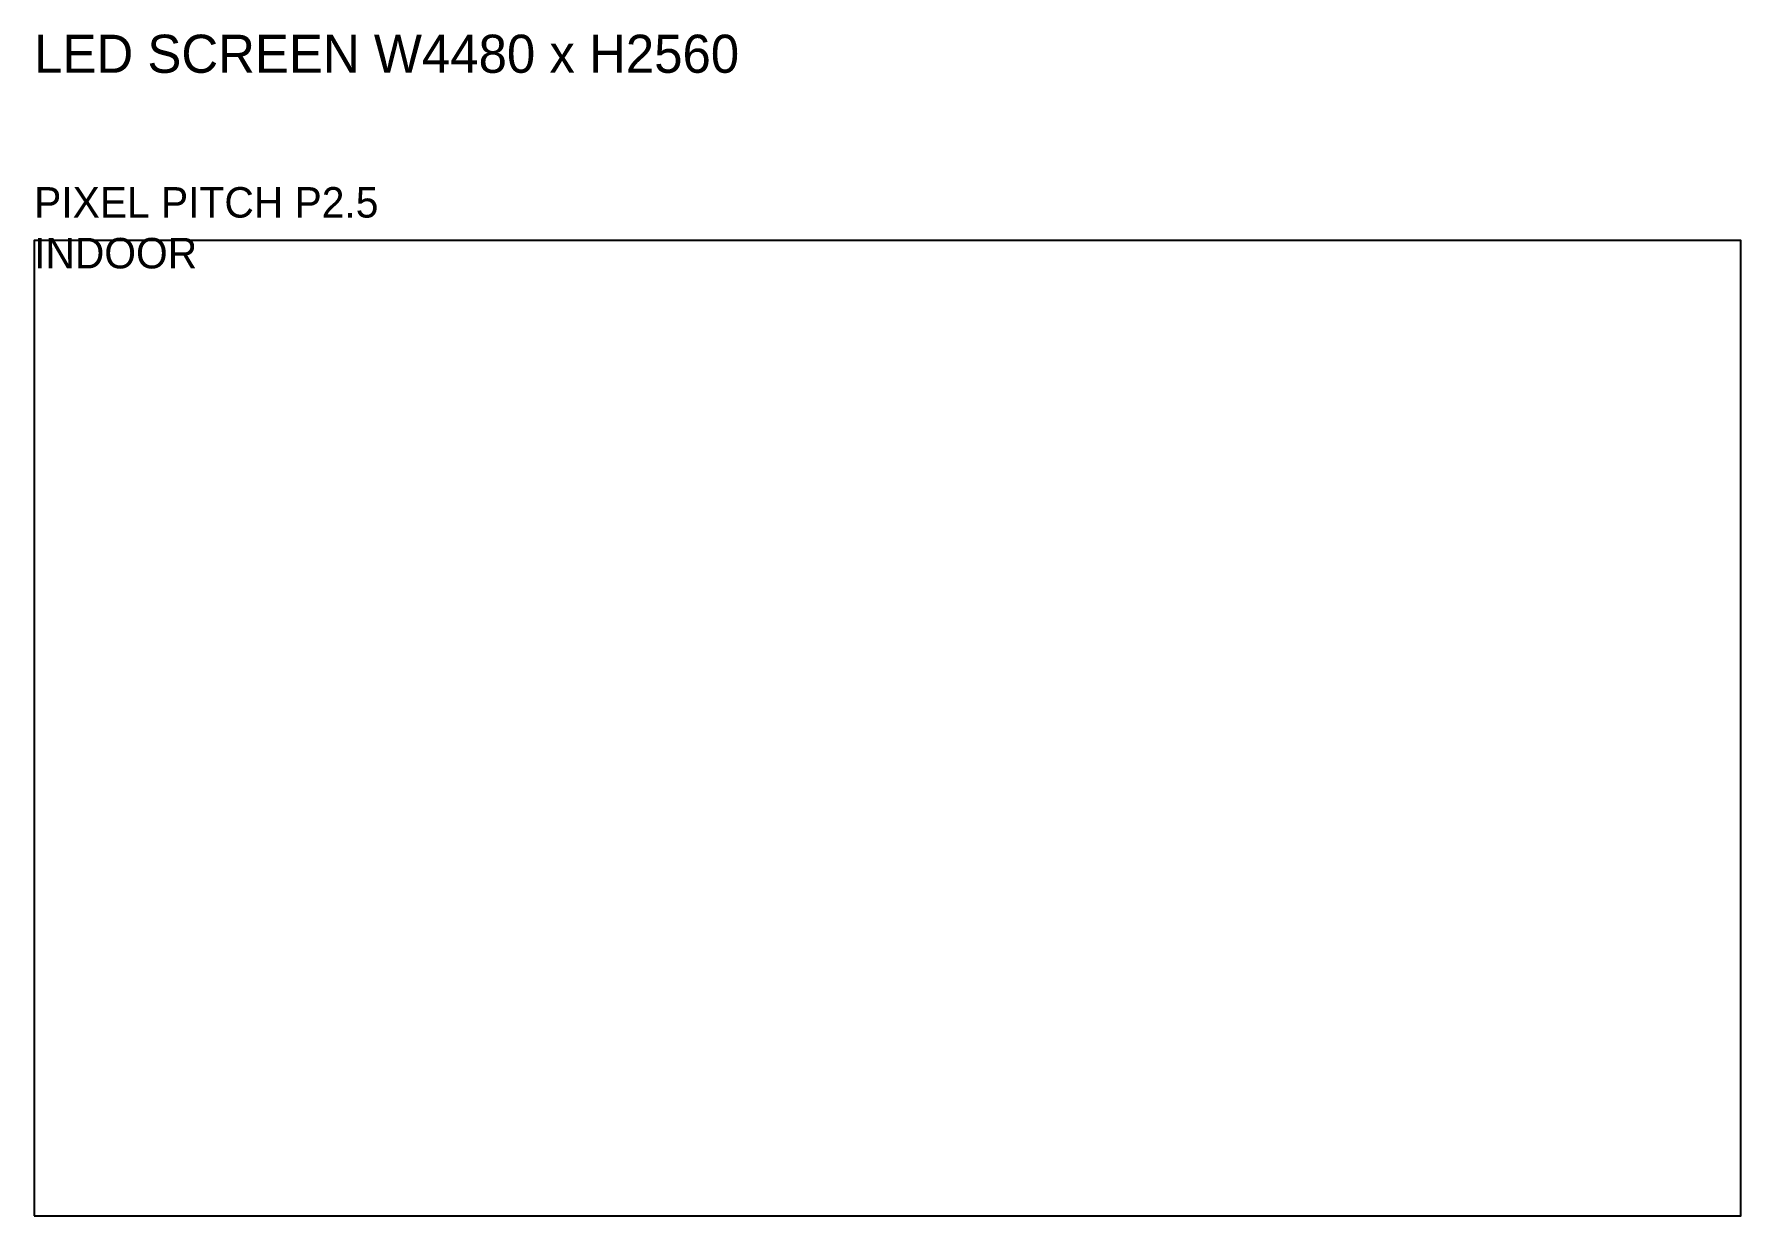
# Model space of a CAD drawing. Header units: metres. Extents: x 0 to 4480, y 0 to 3101.
import ezdxf

# ---------------------------------------------------------------- set-up
doc = ezdxf.new("R2010")
doc.units = ezdxf.units.M

msp = doc.modelspace()

# ---------------------------------------------------------------- linework, layer by layer
msp.add_lwpolyline([(0, 0), (4480, 0), (4480, 2560), (0, 2560)], close=True)

# ---------------------------------------------------------------- texts
at = {"layer": 'A-ANNO'}
msp.add_text('LED SCREEN W4480 x H2560', height=100, dxfattribs=at).set_placement((0, 3000))
at = {"layer": 'A-ANNO', "insert": (0, 2700), "char_height": 80, "attachment_point": 1}
msp.add_mtext('PIXEL PITCH P2.5\\PINDOOR', dxfattribs=at)

doc.saveas('drawing.dxf')
